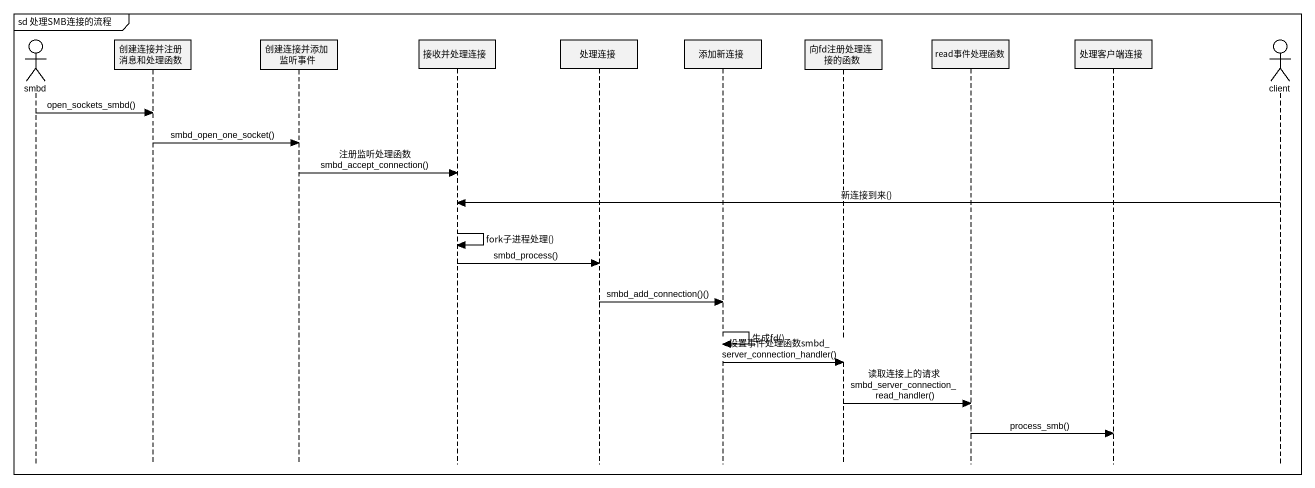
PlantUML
@startuml
mainframe sd 处理SMB连接的流程
hide footbox
actor smbd
participant 创建连接并注册消息和处理函数
participant 创建连接并添加监听事件
participant 接收并处理连接
participant 处理连接
participant 添加新连接
participant 向fd注册处理连接的函数
participant read事件处理函数
participant 处理客户端连接
actor client

smbd -> 创建连接并注册消息和处理函数 : open_sockets_smbd()
创建连接并注册消息和处理函数 -> 创建连接并添加监听事件 : smbd_open_one_socket()
创建连接并添加监听事件 -> 接收并处理连接 : 注册监听处理函数 smbd_accept_connection()
client -> 接收并处理连接 : 新连接到来()
接收并处理连接 -> 接收并处理连接 : fork子进程处理()
接收并处理连接 -> 处理连接 : smbd_process()
处理连接 -> 添加新连接 : smbd_add_connection()()
添加新连接 -> 添加新连接 : 生成fd()
添加新连接 -> 向fd注册处理连接的函数 : 设置事件处理函数smbd_server_connection_handler()
向fd注册处理连接的函数 -> read事件处理函数 : 读取连接上的请求 smbd_server_connection_read_handler()
read事件处理函数 -> 处理客户端连接 : process_smb()
@enduml
